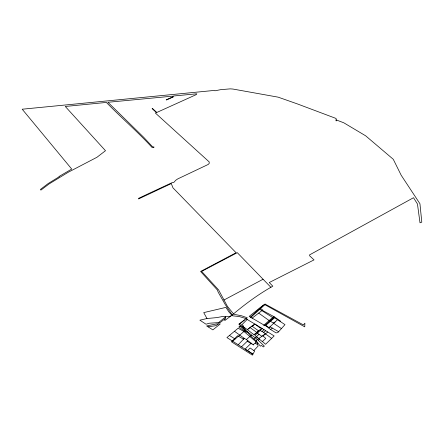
<?xml version="1.0" encoding="UTF-8"?>
<svg xmlns="http://www.w3.org/2000/svg" width="444" height="444" viewBox="0 0 444 444"><rect width="100%" height="100%" fill="white"/><g stroke="black" fill="none" stroke-linecap="round" stroke-linejoin="round"><path stroke-width="0.67" d="M225.524 316.544L222.816 316.433L216.983 317.582L206.998 318.531L203.713 312.62L225.902 307.387L228.921 311.954L232.157 315.495L228.704 316.7L225.524 316.544L224.742 320.59L230.991 315.906M253.23 344.661L255.189 343.09L255.949 341.697L243.945 331.468L238.134 328.238L226.928 337.562L252.936 354.14L252.392 355.139L231.402 341.747L237.612 335.731L243.528 339.166L244.283 338.367L246.353 339.521L253.613 345.005L247.214 341.292L241.542 346.797M257.22 339.316L264.308 346.076L263.514 346.942L261.399 345.488L260.334 346.17L256.221 340.837L257.22 339.316L246.942 331.474M225.119 318.653L220.218 322.499L209.402 323.21L206.005 324.203L199.883 320.18L206.998 318.531M238.311 344.699L244.283 338.367L234.482 331.274M239.804 326.035L238.822 327.078L246.659 332.445L242.296 326.878L240.071 325.757L239.804 326.035L245.31 330.347M251.187 343.184L245.099 349.089L247.475 350.621L250.155 347.991L253.879 350.577L258.175 345.97L256.854 342.491L255.949 341.697M257.365 343.789L256.876 344.294L255.189 343.09M244.483 319.952L239.238 324.403L238.805 324.181L246.02 318.803L254.773 323.981L247.336 329.615L242.801 326.368L243.384 325.785L241.747 324.891M262.41 341.508L265.595 344.272L274.164 335.936L260.667 327.594L260.217 328.049L254.956 324.092L252.286 326.329L252.064 326.035L250.91 326.895M247.164 319.425L241.214 325.43L239.238 324.403M256.46 336.702L258.68 338.589L262.731 335.775L265.812 338.378L262.315 341.603L254.978 335.481L262.215 328.543M250.821 317.399L264.874 304.684L304.739 326.84L304.895 323.193L303.385 324.914L265.096 304.096L262.859 305.466L249.178 316.394L264.025 325.052L269.164 327.572M247.214 341.292L247.746 340.759M242.801 326.368C246.631 330.541 249.461 335.498 254.029 339.016L259.013 334.271M268.775 327.933L277.533 319.724L284.976 324.625L277.822 332.639L276.007 332.861L270.596 329.531L267.094 326.651M250.355 317.11L260.384 307.792L265.096 304.096M260.228 330.547L261.999 331.496L264.008 329.648M232.695 341.164L243.945 331.468M265.39 325.668L274.631 317.804L277.533 319.724M258.319 340.098L259.368 339.172L258.68 338.589M252.081 318.165L258.697 313.092L269.802 321.045L274.531 316.955L273.698 316.505L263.725 325.319L264.38 325.73L274.531 316.955L280.636 321.223L280.092 321.506M261.683 328.216L254.079 334.804L247.336 329.615L250.022 327.567L256.854 332.434L258.624 330.891L252.286 326.329M263.014 336.019L267.771 331.957M254.079 334.804L256.854 332.434M246.353 339.521L250.066 336.374M270.596 329.531L272.316 328.083L278.66 331.707M262.731 335.775L265.235 333.683L271.661 338.4M218.859 322.361L225.441 316.994M261.999 331.496L263.664 332.351L265.734 330.691M258.697 313.092L261.899 310.645L272.588 317.488M218.359 323.876L215.934 325.674L208.092 326.823L206.604 325.935L216.8 323.859L220.291 323.892L212.854 329.881L208.092 326.823M232.234 314.968C244.888 304.257 258.325 294.322 272.816 286.186L269.253 282.528L314.03 259.89L309.684 255.849L309.496 254.928L413.508 197.724L417.454 203.979L420.007 222.805L421.8 222.144L419.941 203.741L401.193 175.258L393.273 159.291L365.628 135.792L343.778 122.783L336.286 119.941L336.13 120.99L336.091 118.465L297.252 103.868L278.166 97.164L232.989 89.061L230.281 88.861L220.563 89.688L215.018 90.787L214.097 90.448L22.2 109.213L71.728 169.059L59.041 176.496L59.252 176.723L48.157 183.55L40.404 189.46L40.909 190.11L49.084 183.944L68.215 172.261L96.947 157.281L105.494 150.71L65.274 106.466L106.388 102.431C121.24 117.765 137.707 131.751 152.026 147.419L153.752 147.508L154.068 147.053L152.52 146.759L143.734 137.34L107.92 102.281L172.577 96.154L172.783 96.848L166.195 99.822L166.422 100.022L173.593 96.798L173.454 96.004L196.831 93.801L196.32 94.589L156.832 112.449L152.459 108.458L152.109 108.614L156.427 112.61L155.411 113.07L209.207 161.91L209.191 163.448L208.169 164.469L177.717 178.921L175.774 180.247L173.793 182.445L172.161 182.623L151.104 192.435L138.639 198.318L138.6 198.934L171.301 183.561L172.96 187.823L236.086 252.736L200.594 271.473L217.355 289.954L218.193 292.185L225.13 304.368L232.773 315.834L239.172 316.522L246.265 318.62L247.314 317.815L241.569 315.778L233.849 314.269L227.4 306.305L218.62 289.954L201.637 271.384L237.285 252.669L270.901 287.296M244.65 331.035L245.427 330.48M250.671 335.842L251.748 335.115M270.673 321.395L273.243 323.049L275.152 321.972M223.832 300.083L263.053 279.254M269.946 326.84L272.316 328.083M273.698 316.505L262.498 310.439L262.837 310.079L260.506 308.624M259.718 309.318L261.899 310.645M254.956 324.092L260.667 327.594M265.712 325.402L267.338 326.407M229.459 335.459L235.076 338.988M273.243 323.049L281.429 328.593M247.475 350.621L252.936 354.14L254.595 351.137L253.879 350.577M257.437 333.144L261.805 336.263M254.029 339.016L256.221 340.837M263.664 332.351L265.495 333.905"/></g></svg>
